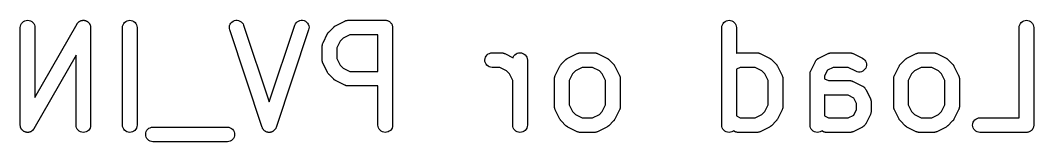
# Model space of a CAD drawing. Extents: x 10 to 156, y -120 to 0.
# Drawn here: x 135.61 to 156.39, y -119.25 to -116.75 of the extents above; entities that cross this region are included whole.
import ezdxf

# ---------------------------------------------------------------- set-up
doc = ezdxf.new("R2010")
doc.units = 0
doc.header["$MEASUREMENT"] = 0
doc.layers.add('BLACK', color=7, linetype='CONTINUOUS')

msp = doc.modelspace()

# ---------------------------------------------------------------- linework, layer by layer
at = {"layer": 'BLACK', "linetype": 'CONTINUOUS'}
for p, q in [((135.706, -116.766), (135.734, -116.757)), ((135.734, -116.757), (135.763, -116.755)), ((135.763, -116.755), (135.792, -116.758)), ((135.792, -116.758), (135.82, -116.766)), ((136.858, -116.763), (136.867, -116.76)), ((136.867, -116.76), (136.872, -116.759)), ((136.872, -116.759), (136.877, -116.757)), ((136.877, -116.757), (136.886, -116.757)), ((136.886, -116.757), (136.896, -116.755)), ((136.896, -116.755), (136.901, -116.755)), ((136.901, -116.755), (136.906, -116.755)), ((136.906, -116.755), (136.915, -116.756)), ((136.915, -116.756), (136.925, -116.756)), ((136.925, -116.756), (136.93, -116.757)), ((136.93, -116.757), (136.935, -116.758)), ((136.935, -116.758), (136.944, -116.761)), ((136.944, -116.761), (136.953, -116.763)), ((137.801, -116.766), (137.829, -116.757)), ((137.829, -116.757), (137.858, -116.755)), ((137.858, -116.755), (137.887, -116.758)), ((137.887, -116.758), (137.915, -116.766)), ((140.001, -116.762), (140.03, -116.756)), ((140.03, -116.756), (140.059, -116.755)), ((140.059, -116.755), (140.088, -116.76)), ((140.088, -116.76), (140.115, -116.771)), ((141.315, -116.77), (141.343, -116.76)), ((141.343, -116.76), (141.372, -116.755)), ((141.372, -116.755), (141.401, -116.756)), ((141.401, -116.756), (141.429, -116.763)), ((142.286, -116.763), (142.296, -116.76)), ((142.296, -116.76), (142.3, -116.759)), ((142.3, -116.759), (142.304, -116.758)), ((142.304, -116.758), (142.314, -116.757)), ((142.314, -116.757), (142.325, -116.755)), ((142.325, -116.755), (142.329, -116.755)), ((142.329, -116.755), (142.333, -116.755)), ((142.333, -116.755), (143.095, -116.755)), ((143.095, -116.755), (143.096, -116.755)), ((143.096, -116.755), (143.096, -116.755)), ((143.096, -116.755), (143.096, -116.755)), ((143.096, -116.755), (143.097, -116.755)), ((143.097, -116.755), (143.111, -116.756)), ((143.111, -116.756), (143.125, -116.758)), ((143.125, -116.758), (143.126, -116.758)), ((143.126, -116.758), (143.126, -116.758)), ((143.126, -116.758), (143.14, -116.762)), ((150.087, -116.766), (150.115, -116.757)), ((150.115, -116.757), (150.144, -116.755)), ((150.144, -116.755), (150.173, -116.758)), ((150.173, -116.758), (150.201, -116.766)), ((156.182, -116.766), (156.21, -116.757)), ((156.21, -116.757), (156.239, -116.755)), ((156.239, -116.755), (156.268, -116.758)), ((156.268, -116.758), (156.296, -116.766)), ((135.612, -116.903), (135.615, -116.874)), ((135.612, -116.905), (135.612, -116.903)), ((135.612, -118.905), (135.612, -116.905)), ((135.615, -116.874), (135.624, -116.846)), ((135.624, -116.846), (135.638, -116.82)), ((135.638, -116.82), (135.657, -116.798)), ((135.657, -116.798), (135.68, -116.779)), ((135.68, -116.779), (135.706, -116.766)), ((135.82, -116.766), (135.846, -116.78)), ((135.846, -116.78), (135.868, -116.799)), ((135.868, -116.799), (135.887, -116.822)), ((135.887, -116.822), (135.901, -116.848)), ((135.901, -116.848), (135.909, -116.876)), ((135.909, -116.876), (135.912, -116.905)), ((135.912, -118.34), (136.775, -116.83)), ((135.912, -116.905), (135.912, -118.34)), ((136.775, -116.83), (136.776, -116.829)), ((136.776, -116.829), (136.779, -116.824)), ((136.779, -116.824), (136.781, -116.82)), ((136.781, -116.82), (136.787, -116.813)), ((136.787, -116.813), (136.793, -116.805)), ((136.793, -116.805), (136.797, -116.801)), ((136.797, -116.801), (136.8, -116.798)), ((136.8, -116.798), (136.807, -116.792)), ((136.807, -116.792), (136.814, -116.785)), ((136.814, -116.785), (136.819, -116.782)), ((136.819, -116.782), (136.823, -116.779)), ((136.823, -116.779), (136.831, -116.775)), ((136.831, -116.775), (136.839, -116.77)), ((136.839, -116.77), (136.844, -116.768)), ((136.844, -116.768), (136.849, -116.766)), ((136.849, -116.766), (136.858, -116.763)), ((136.953, -116.763), (136.958, -116.765)), ((136.958, -116.765), (136.963, -116.766)), ((136.963, -116.766), (136.971, -116.771)), ((136.971, -116.771), (136.98, -116.775)), ((136.98, -116.775), (136.984, -116.778)), ((136.984, -116.778), (136.989, -116.78)), ((136.989, -116.78), (136.996, -116.787)), ((136.996, -116.787), (137.004, -116.792)), ((137.004, -116.792), (137.007, -116.796)), ((137.007, -116.796), (137.011, -116.799)), ((137.011, -116.799), (137.017, -116.807)), ((137.017, -116.807), (137.024, -116.814)), ((137.024, -116.814), (137.027, -116.818)), ((137.027, -116.818), (137.03, -116.822)), ((137.03, -116.822), (137.034, -116.83)), ((137.034, -116.83), (137.039, -116.838)), ((137.039, -116.838), (137.041, -116.843)), ((137.041, -116.843), (137.043, -116.848)), ((137.043, -116.848), (137.046, -116.857)), ((137.046, -116.857), (137.05, -116.866)), ((137.05, -116.866), (137.05, -116.871)), ((137.05, -116.871), (137.052, -116.876)), ((137.052, -116.876), (137.053, -116.885)), ((137.053, -116.885), (137.054, -116.895)), ((137.054, -116.895), (137.054, -116.9)), ((137.054, -116.9), (137.055, -116.905)), ((137.055, -116.905), (137.055, -118.905)), ((137.707, -116.903), (137.71, -116.874)), ((137.707, -116.905), (137.707, -116.903)), ((137.707, -118.905), (137.707, -116.905)), ((137.71, -116.874), (137.719, -116.846)), ((137.719, -116.846), (137.733, -116.82)), ((137.733, -116.82), (137.752, -116.798)), ((137.752, -116.798), (137.775, -116.779)), ((137.775, -116.779), (137.801, -116.766)), ((137.915, -116.766), (137.941, -116.78)), ((137.941, -116.78), (137.964, -116.799)), ((137.964, -116.799), (137.982, -116.822)), ((137.982, -116.822), (137.996, -116.848)), ((137.996, -116.848), (138.004, -116.876)), ((138.004, -116.876), (138.007, -116.905)), ((138.007, -116.905), (138.007, -118.905)), ((139.898, -116.892), (139.903, -116.864)), ((139.899, -116.922), (139.898, -116.892)), ((139.905, -116.95), (139.899, -116.922)), ((139.903, -116.864), (139.914, -116.836)), ((139.905, -116.952), (139.905, -116.95)), ((140.572, -118.952), (139.905, -116.952)), ((139.914, -116.836), (139.93, -116.812)), ((139.93, -116.812), (139.95, -116.791)), ((139.95, -116.791), (139.974, -116.774)), ((139.974, -116.774), (140.001, -116.762)), ((140.115, -116.771), (140.14, -116.787)), ((140.14, -116.787), (140.161, -116.807)), ((140.161, -116.807), (140.178, -116.831)), ((140.178, -116.831), (140.19, -116.857)), ((140.19, -116.857), (140.714, -118.43)), ((140.714, -118.43), (141.239, -116.857)), ((141.523, -116.952), (140.857, -118.952)), ((141.239, -116.855), (141.252, -116.829)), ((141.239, -116.857), (141.239, -116.855)), ((141.252, -116.829), (141.269, -116.805)), ((141.269, -116.805), (141.29, -116.785)), ((141.29, -116.785), (141.315, -116.77)), ((141.429, -116.763), (141.456, -116.775)), ((141.456, -116.775), (141.48, -116.792)), ((141.48, -116.792), (141.5, -116.813)), ((141.5, -116.813), (141.515, -116.838)), ((141.515, -116.838), (141.526, -116.866)), ((141.53, -116.924), (141.523, -116.952)), ((141.526, -116.866), (141.531, -116.894)), ((141.531, -116.894), (141.53, -116.924)), ((141.942, -116.989), (142.037, -116.894)), ((142.037, -116.894), (142.038, -116.892)), ((142.038, -116.892), (142.045, -116.887)), ((142.045, -116.887), (142.051, -116.881)), ((142.051, -116.881), (142.056, -116.878)), ((142.056, -116.878), (142.061, -116.874)), ((142.061, -116.874), (142.069, -116.87)), ((142.069, -116.87), (142.076, -116.866)), ((142.076, -116.866), (142.266, -116.771)), ((142.266, -116.771), (142.268, -116.77)), ((142.268, -116.77), (142.272, -116.768)), ((142.272, -116.768), (142.276, -116.766)), ((142.276, -116.766), (142.286, -116.763)), ((143.14, -116.762), (143.153, -116.766)), ((143.153, -116.766), (143.154, -116.767)), ((143.154, -116.767), (143.154, -116.767)), ((143.154, -116.767), (143.167, -116.774)), ((143.167, -116.774), (143.179, -116.78)), ((143.179, -116.78), (143.18, -116.781)), ((143.18, -116.781), (143.18, -116.781)), ((143.18, -116.781), (143.191, -116.79)), ((143.191, -116.79), (143.202, -116.799)), ((143.202, -116.799), (143.202, -116.799)), ((143.202, -116.799), (143.202, -116.8)), ((143.202, -116.8), (143.211, -116.811)), ((143.211, -116.811), (143.22, -116.822)), ((143.22, -116.822), (143.22, -116.822)), ((143.22, -116.822), (143.221, -116.823)), ((143.221, -116.823), (143.227, -116.835)), ((143.227, -116.835), (143.234, -116.848)), ((143.234, -116.848), (143.234, -116.848)), ((143.234, -116.848), (143.234, -116.849)), ((143.234, -116.849), (143.238, -116.862)), ((143.238, -116.862), (143.242, -116.876)), ((143.242, -116.876), (143.242, -116.876)), ((143.242, -116.876), (143.243, -116.877)), ((143.243, -116.877), (143.244, -116.891)), ((143.244, -116.891), (143.245, -116.905)), ((143.245, -116.905), (143.245, -118.905)), ((149.993, -116.903), (149.996, -116.874)), ((149.993, -116.905), (149.993, -116.903)), ((149.993, -118.905), (149.993, -116.905)), ((149.996, -116.874), (150.005, -116.846)), ((150.005, -116.846), (150.019, -116.82)), ((150.019, -116.82), (150.038, -116.798)), ((150.038, -116.798), (150.061, -116.779)), ((150.061, -116.779), (150.087, -116.766)), ((150.201, -116.766), (150.227, -116.78)), ((150.227, -116.78), (150.249, -116.799)), ((150.249, -116.799), (150.268, -116.822)), ((150.268, -116.822), (150.282, -116.848)), ((150.282, -116.848), (150.29, -116.876)), ((150.29, -116.876), (150.293, -116.905)), ((150.293, -116.905), (150.293, -117.427)), ((156.088, -116.903), (156.091, -116.874)), ((156.088, -116.905), (156.088, -116.903)), ((156.088, -118.755), (156.088, -116.905)), ((156.091, -116.874), (156.1, -116.846)), ((156.1, -116.846), (156.114, -116.82)), ((156.114, -116.82), (156.133, -116.798)), ((156.133, -116.798), (156.156, -116.779)), ((156.156, -116.779), (156.182, -116.766)), ((156.296, -116.766), (156.322, -116.78)), ((156.322, -116.78), (156.345, -116.799)), ((156.345, -116.799), (156.363, -116.822)), ((156.363, -116.822), (156.377, -116.848)), ((156.377, -116.848), (156.385, -116.876)), ((156.385, -116.876), (156.388, -116.905)), ((156.388, -116.905), (156.388, -118.905)), ((141.818, -117.219), (141.913, -117.028)), ((141.913, -117.028), (141.914, -117.026)), ((141.914, -117.026), (141.919, -117.019)), ((141.919, -117.019), (141.923, -117.012)), ((141.923, -117.012), (141.927, -117.007)), ((141.927, -117.007), (141.93, -117.002)), ((141.93, -117.002), (141.936, -116.996)), ((141.936, -116.996), (141.942, -116.989)), ((142.232, -117.123), (142.171, -117.184)), ((142.369, -117.055), (142.232, -117.123)), ((142.945, -117.055), (142.369, -117.055)), ((142.945, -117.802), (142.945, -117.055)), ((141.802, -117.284), (141.803, -117.279)), ((141.802, -117.286), (141.802, -117.284)), ((141.802, -117.571), (141.802, -117.286)), ((141.803, -117.275), (141.805, -117.265)), ((141.803, -117.279), (141.803, -117.275)), ((141.805, -117.265), (141.806, -117.255)), ((141.806, -117.255), (141.807, -117.25)), ((141.807, -117.25), (141.808, -117.246)), ((141.808, -117.246), (141.811, -117.236)), ((141.811, -117.236), (141.815, -117.227)), ((141.815, -117.227), (141.817, -117.223)), ((141.817, -117.223), (141.818, -117.219)), ((142.171, -117.184), (142.102, -117.321)), ((142.102, -117.321), (142.102, -117.536)), ((136.755, -117.47), (135.892, -118.979)), ((136.755, -118.905), (136.755, -117.47)), ((141.803, -117.576), (141.802, -117.571)), ((141.803, -117.58), (141.803, -117.576)), ((141.804, -117.59), (141.803, -117.58)), ((141.805, -117.601), (141.804, -117.59)), ((142.102, -117.536), (142.171, -117.673)), ((145.136, -117.57), (145.139, -117.541)), ((145.138, -117.6), (145.136, -117.57)), ((145.139, -117.541), (145.147, -117.513)), ((145.147, -117.513), (145.161, -117.488)), ((145.161, -117.488), (145.18, -117.465)), ((145.18, -117.465), (145.203, -117.446)), ((145.203, -117.446), (145.229, -117.433)), ((145.229, -117.433), (145.257, -117.424)), ((145.257, -117.424), (145.286, -117.421)), ((145.286, -117.421), (145.476, -117.421)), ((145.476, -117.421), (145.478, -117.421)), ((145.478, -117.421), (145.483, -117.422)), ((145.483, -117.422), (145.487, -117.422)), ((145.487, -117.422), (145.497, -117.424)), ((145.497, -117.424), (145.507, -117.425)), ((145.507, -117.425), (145.512, -117.426)), ((145.512, -117.426), (145.516, -117.427)), ((145.516, -117.427), (145.526, -117.43)), ((145.526, -117.43), (145.535, -117.434)), ((145.535, -117.434), (145.539, -117.436)), ((145.539, -117.436), (145.543, -117.437)), ((145.543, -117.437), (145.716, -117.523)), ((145.716, -117.523), (145.719, -117.512)), ((145.719, -117.512), (145.733, -117.487)), ((145.733, -117.487), (145.752, -117.464)), ((145.752, -117.464), (145.775, -117.446)), ((145.775, -117.446), (145.801, -117.432)), ((145.801, -117.432), (145.829, -117.424)), ((145.829, -117.424), (145.858, -117.421)), ((145.858, -117.421), (145.887, -117.424)), ((145.887, -117.424), (145.915, -117.433)), ((145.915, -117.433), (145.941, -117.447)), ((145.941, -117.447), (145.964, -117.466)), ((145.964, -117.466), (145.982, -117.488)), ((145.982, -117.488), (145.996, -117.514)), ((145.996, -117.514), (146.004, -117.542)), ((146.004, -117.542), (146.007, -117.571)), ((146.007, -117.571), (146.007, -118.905)), ((146.703, -117.656), (146.799, -117.561)), ((146.799, -117.561), (146.8, -117.559)), ((146.8, -117.559), (146.807, -117.554)), ((146.807, -117.554), (146.813, -117.548)), ((146.813, -117.548), (146.818, -117.545)), ((146.818, -117.545), (146.823, -117.541)), ((146.823, -117.541), (146.831, -117.537)), ((146.831, -117.537), (146.838, -117.533)), ((146.838, -117.533), (147.028, -117.437)), ((147.028, -117.437), (147.03, -117.436)), ((147.03, -117.436), (147.034, -117.435)), ((147.034, -117.435), (147.038, -117.433)), ((147.038, -117.433), (147.048, -117.43)), ((147.048, -117.43), (147.058, -117.426)), ((147.058, -117.426), (147.062, -117.426)), ((147.062, -117.426), (147.066, -117.424)), ((147.066, -117.424), (147.076, -117.423)), ((147.076, -117.423), (147.086, -117.422)), ((147.086, -117.422), (147.091, -117.422)), ((147.091, -117.422), (147.095, -117.421)), ((147.095, -117.421), (147.381, -117.421)), ((147.381, -117.421), (147.383, -117.421)), ((147.383, -117.421), (147.387, -117.422)), ((147.387, -117.422), (147.392, -117.422)), ((147.392, -117.422), (147.402, -117.424)), ((147.402, -117.424), (147.412, -117.425)), ((147.412, -117.425), (147.416, -117.426)), ((147.416, -117.426), (147.421, -117.427)), ((147.421, -117.427), (147.43, -117.43)), ((147.43, -117.43), (147.44, -117.434)), ((147.44, -117.434), (147.444, -117.436)), ((147.444, -117.436), (147.448, -117.437)), ((147.448, -117.437), (147.639, -117.533)), ((147.639, -117.533), (147.64, -117.533)), ((147.64, -117.533), (147.647, -117.538)), ((147.647, -117.538), (147.655, -117.542)), ((147.655, -117.542), (147.66, -117.546)), ((147.66, -117.546), (147.665, -117.549)), ((147.665, -117.549), (147.671, -117.555)), ((147.671, -117.555), (147.677, -117.561)), ((147.677, -117.561), (147.773, -117.656)), ((150.293, -117.427), (150.296, -117.426)), ((150.296, -117.426), (150.3, -117.426)), ((150.3, -117.426), (150.304, -117.424)), ((150.304, -117.424), (150.314, -117.423)), ((150.314, -117.423), (150.325, -117.422)), ((150.325, -117.422), (150.329, -117.422)), ((150.329, -117.422), (150.333, -117.421)), ((150.333, -117.421), (150.714, -117.421)), ((150.714, -117.421), (150.716, -117.421)), ((150.716, -117.421), (150.721, -117.422)), ((150.721, -117.422), (150.725, -117.422)), ((150.725, -117.422), (150.735, -117.424)), ((150.735, -117.424), (150.745, -117.425)), ((150.745, -117.425), (150.75, -117.426)), ((150.75, -117.426), (150.754, -117.427)), ((150.754, -117.427), (150.764, -117.43)), ((150.764, -117.43), (150.773, -117.434)), ((150.773, -117.434), (150.777, -117.436)), ((150.777, -117.436), (150.781, -117.437)), ((150.781, -117.437), (150.972, -117.533)), ((150.972, -117.533), (150.974, -117.533)), ((150.974, -117.533), (150.981, -117.538)), ((150.981, -117.538), (150.988, -117.542)), ((150.988, -117.542), (150.993, -117.546)), ((150.993, -117.546), (150.998, -117.549)), ((150.998, -117.549), (151.004, -117.555)), ((151.004, -117.555), (151.011, -117.561)), ((151.011, -117.561), (151.106, -117.656)), ((151.916, -117.595), (151.917, -117.592)), ((151.917, -117.592), (151.924, -117.583)), ((151.924, -117.583), (151.93, -117.573)), ((151.93, -117.573), (151.933, -117.571)), ((151.933, -117.571), (151.934, -117.568)), ((151.934, -117.568), (151.943, -117.56)), ((151.943, -117.56), (151.951, -117.552)), ((151.951, -117.552), (151.953, -117.55)), ((151.953, -117.55), (151.956, -117.548)), ((151.956, -117.548), (151.965, -117.542)), ((151.965, -117.542), (151.975, -117.536)), ((151.975, -117.536), (151.978, -117.534)), ((151.978, -117.534), (151.981, -117.533)), ((151.981, -117.533), (152.171, -117.437)), ((152.171, -117.437), (152.173, -117.436)), ((152.173, -117.436), (152.177, -117.435)), ((152.177, -117.435), (152.181, -117.433)), ((152.181, -117.433), (152.191, -117.43)), ((152.191, -117.43), (152.2, -117.426)), ((152.2, -117.426), (152.205, -117.426)), ((152.205, -117.426), (152.209, -117.424)), ((152.209, -117.424), (152.219, -117.423)), ((152.219, -117.423), (152.229, -117.422)), ((152.229, -117.422), (152.234, -117.422)), ((152.234, -117.422), (152.238, -117.421)), ((152.238, -117.421), (152.619, -117.421)), ((152.619, -117.421), (152.621, -117.421)), ((152.621, -117.421), (152.626, -117.422)), ((152.626, -117.422), (152.63, -117.422)), ((152.63, -117.422), (152.64, -117.424)), ((152.64, -117.424), (152.65, -117.425)), ((152.65, -117.425), (152.654, -117.426)), ((152.654, -117.426), (152.659, -117.427)), ((152.659, -117.427), (152.668, -117.43)), ((152.668, -117.43), (152.678, -117.434)), ((152.678, -117.434), (152.682, -117.436)), ((152.682, -117.436), (152.686, -117.437)), ((152.686, -117.437), (152.877, -117.533)), ((152.877, -117.533), (152.878, -117.533)), ((152.878, -117.533), (152.903, -117.549)), ((152.903, -117.549), (152.924, -117.57)), ((152.924, -117.57), (152.941, -117.594)), ((153.656, -117.656), (153.751, -117.561)), ((153.751, -117.561), (153.753, -117.559)), ((153.753, -117.559), (153.759, -117.554)), ((153.759, -117.554), (153.765, -117.548)), ((153.765, -117.548), (153.771, -117.545)), ((153.771, -117.545), (153.775, -117.541)), ((153.775, -117.541), (153.783, -117.537)), ((153.783, -117.537), (153.79, -117.533)), ((153.79, -117.533), (153.981, -117.437)), ((153.981, -117.437), (153.982, -117.436)), ((153.982, -117.436), (153.987, -117.435)), ((153.987, -117.435), (153.99, -117.433)), ((153.99, -117.433), (154, -117.43)), ((154, -117.43), (154.01, -117.426)), ((154.01, -117.426), (154.014, -117.426)), ((154.014, -117.426), (154.018, -117.424)), ((154.018, -117.424), (154.029, -117.423)), ((154.029, -117.423), (154.039, -117.422)), ((154.039, -117.422), (154.043, -117.422)), ((154.043, -117.422), (154.048, -117.421)), ((154.048, -117.421), (154.333, -117.421)), ((154.333, -117.421), (154.335, -117.421)), ((154.335, -117.421), (154.34, -117.422)), ((154.34, -117.422), (154.344, -117.422)), ((154.344, -117.422), (154.354, -117.424)), ((154.354, -117.424), (154.365, -117.425)), ((154.365, -117.425), (154.369, -117.426)), ((154.369, -117.426), (154.373, -117.427)), ((154.373, -117.427), (154.383, -117.43)), ((154.383, -117.43), (154.392, -117.434)), ((154.392, -117.434), (154.396, -117.436)), ((154.396, -117.436), (154.4, -117.437)), ((154.4, -117.437), (154.591, -117.533)), ((154.591, -117.533), (154.593, -117.533)), ((154.593, -117.533), (154.6, -117.538)), ((154.6, -117.538), (154.607, -117.542)), ((154.607, -117.542), (154.612, -117.546)), ((154.612, -117.546), (154.617, -117.549)), ((154.617, -117.549), (154.623, -117.555)), ((154.623, -117.555), (154.63, -117.561)), ((154.63, -117.561), (154.725, -117.656)), ((141.807, -117.605), (141.805, -117.601)), ((141.807, -117.609), (141.807, -117.605)), ((141.811, -117.619), (141.807, -117.609)), ((141.814, -117.629), (141.811, -117.619)), ((141.816, -117.632), (141.814, -117.629)), ((141.817, -117.637), (141.816, -117.632)), ((141.818, -117.639), (141.817, -117.637)), ((141.913, -117.829), (141.818, -117.639)), ((142.171, -117.673), (142.232, -117.734)), ((142.232, -117.734), (142.369, -117.802)), ((145.147, -117.628), (145.138, -117.6)), ((145.16, -117.654), (145.147, -117.628)), ((145.179, -117.676), (145.16, -117.654)), ((145.201, -117.695), (145.179, -117.676)), ((145.227, -117.709), (145.201, -117.695)), ((145.255, -117.718), (145.227, -117.709)), ((145.284, -117.721), (145.255, -117.718)), ((145.286, -117.721), (145.284, -117.721)), ((145.441, -117.721), (145.286, -117.721)), ((145.578, -117.79), (145.441, -117.721)), ((145.639, -117.851), (145.578, -117.79)), ((146.58, -117.885), (146.675, -117.695)), ((146.675, -117.695), (146.676, -117.693)), ((146.676, -117.693), (146.681, -117.686)), ((146.681, -117.686), (146.685, -117.678)), ((146.685, -117.678), (146.689, -117.674)), ((146.689, -117.674), (146.692, -117.668)), ((146.692, -117.668), (146.698, -117.662)), ((146.698, -117.662), (146.703, -117.656)), ((146.994, -117.79), (146.933, -117.851)), ((147.131, -117.721), (146.994, -117.79)), ((147.346, -117.721), (147.131, -117.721)), ((147.483, -117.79), (147.346, -117.721)), ((147.543, -117.851), (147.483, -117.79)), ((147.773, -117.656), (147.774, -117.657)), ((147.774, -117.657), (147.779, -117.664)), ((147.779, -117.664), (147.785, -117.67)), ((147.785, -117.67), (147.789, -117.675)), ((147.789, -117.675), (147.792, -117.68)), ((147.792, -117.68), (147.796, -117.688)), ((147.796, -117.688), (147.801, -117.695)), ((147.801, -117.695), (147.896, -117.885)), ((150.369, -117.721), (150.293, -117.759)), ((150.293, -117.759), (150.293, -118.717)), ((150.679, -117.721), (150.369, -117.721)), ((150.816, -117.79), (150.679, -117.721)), ((150.877, -117.851), (150.816, -117.79)), ((151.106, -117.656), (151.108, -117.657)), ((151.108, -117.657), (151.113, -117.664)), ((151.113, -117.664), (151.119, -117.67)), ((151.119, -117.67), (151.122, -117.675)), ((151.122, -117.675), (151.126, -117.68)), ((151.126, -117.68), (151.13, -117.688)), ((151.13, -117.688), (151.134, -117.695)), ((151.134, -117.695), (151.229, -117.885)), ((151.811, -117.808), (151.815, -117.798)), ((151.815, -117.798), (151.817, -117.794)), ((151.817, -117.794), (151.818, -117.79)), ((151.818, -117.79), (151.913, -117.6)), ((151.913, -117.6), (151.914, -117.598)), ((151.914, -117.598), (151.916, -117.595)), ((152.159, -117.778), (152.102, -117.893)), ((152.274, -117.721), (152.159, -117.778)), ((152.584, -117.721), (152.274, -117.721)), ((152.742, -117.801), (152.584, -117.721)), ((152.883, -117.797), (152.856, -117.809)), ((152.907, -117.78), (152.883, -117.797)), ((152.927, -117.759), (152.907, -117.78)), ((152.943, -117.735), (152.927, -117.759)), ((152.941, -117.594), (152.952, -117.621)), ((152.954, -117.707), (152.943, -117.735)), ((152.952, -117.621), (152.959, -117.649)), ((152.959, -117.679), (152.954, -117.707)), ((152.959, -117.649), (152.959, -117.679)), ((153.533, -117.885), (153.628, -117.695)), ((153.628, -117.695), (153.629, -117.693)), ((153.629, -117.693), (153.633, -117.686)), ((153.633, -117.686), (153.637, -117.678)), ((153.637, -117.678), (153.641, -117.674)), ((153.641, -117.674), (153.645, -117.668)), ((153.645, -117.668), (153.65, -117.662)), ((153.65, -117.662), (153.656, -117.656)), ((153.946, -117.79), (153.885, -117.851)), ((154.083, -117.721), (153.946, -117.79)), ((154.298, -117.721), (154.083, -117.721)), ((154.435, -117.79), (154.298, -117.721)), ((154.496, -117.851), (154.435, -117.79)), ((154.725, -117.656), (154.727, -117.657)), ((154.727, -117.657), (154.732, -117.664)), ((154.732, -117.664), (154.738, -117.67)), ((154.738, -117.67), (154.741, -117.675)), ((154.741, -117.675), (154.745, -117.68)), ((154.745, -117.68), (154.749, -117.688)), ((154.749, -117.688), (154.753, -117.695)), ((154.753, -117.695), (154.848, -117.885)), ((141.918, -117.836), (141.913, -117.829)), ((141.922, -117.844), (141.918, -117.836)), ((141.926, -117.848), (141.922, -117.844)), ((141.929, -117.854), (141.926, -117.848)), ((141.935, -117.86), (141.929, -117.854)), ((141.94, -117.866), (141.935, -117.86)), ((141.942, -117.868), (141.94, -117.866)), ((142.037, -117.963), (141.942, -117.868)), ((142.043, -117.969), (142.037, -117.963)), ((142.049, -117.974), (142.043, -117.969)), ((142.055, -117.978), (142.049, -117.974)), ((142.059, -117.982), (142.055, -117.978)), ((142.067, -117.986), (142.059, -117.982)), ((142.074, -117.99), (142.067, -117.986)), ((142.076, -117.991), (142.074, -117.99)), ((142.266, -118.087), (142.076, -117.991)), ((142.369, -117.802), (142.945, -117.802)), ((145.707, -117.988), (145.639, -117.851)), ((145.707, -118.905), (145.707, -117.988)), ((146.564, -117.95), (146.565, -117.946)), ((146.564, -117.952), (146.564, -117.95)), ((146.564, -118.524), (146.564, -117.952)), ((146.565, -117.941), (146.566, -117.931)), ((146.565, -117.946), (146.565, -117.941)), ((146.566, -117.931), (146.568, -117.921)), ((146.568, -117.921), (146.569, -117.917)), ((146.569, -117.917), (146.57, -117.913)), ((146.57, -117.913), (146.573, -117.903)), ((146.573, -117.903), (146.576, -117.893)), ((146.576, -117.893), (146.579, -117.889)), ((146.579, -117.889), (146.58, -117.885)), ((146.933, -117.851), (146.864, -117.988)), ((146.864, -117.988), (146.864, -118.488)), ((147.612, -117.988), (147.543, -117.851)), ((147.612, -118.488), (147.612, -117.988)), ((147.896, -117.885), (147.897, -117.887)), ((147.897, -117.887), (147.899, -117.891)), ((147.899, -117.891), (147.901, -117.895)), ((147.901, -117.895), (147.904, -117.905)), ((147.904, -117.905), (147.907, -117.915)), ((147.907, -117.915), (147.908, -117.919)), ((147.908, -117.919), (147.909, -117.923)), ((147.909, -117.923), (147.91, -117.933)), ((147.91, -117.933), (147.912, -117.944)), ((147.912, -117.944), (147.911, -117.948)), ((147.911, -117.948), (147.912, -117.952)), ((147.912, -117.952), (147.912, -118.524)), ((150.945, -117.988), (150.877, -117.851)), ((150.945, -118.488), (150.945, -117.988)), ((151.229, -117.885), (151.23, -117.887)), ((151.23, -117.887), (151.232, -117.891)), ((151.232, -117.891), (151.234, -117.895)), ((151.234, -117.895), (151.237, -117.905)), ((151.237, -117.905), (151.24, -117.915)), ((151.24, -117.915), (151.241, -117.919)), ((151.241, -117.919), (151.242, -117.923)), ((151.242, -117.923), (151.243, -117.933)), ((151.243, -117.933), (151.245, -117.944)), ((151.245, -117.944), (151.245, -117.948)), ((151.245, -117.948), (151.245, -117.952)), ((151.245, -117.952), (151.245, -118.524)), ((151.802, -117.855), (151.803, -117.851)), ((151.802, -117.857), (151.802, -117.855)), ((151.802, -118.905), (151.802, -117.857)), ((151.803, -117.846), (151.805, -117.836)), ((151.803, -117.851), (151.803, -117.846)), ((151.805, -117.836), (151.806, -117.826)), ((151.806, -117.826), (151.807, -117.822)), ((151.807, -117.822), (151.808, -117.817)), ((151.808, -117.817), (151.811, -117.808)), ((152.102, -117.893), (152.102, -117.955)), ((152.102, -117.955), (152.178, -117.993)), ((152.178, -117.993), (152.619, -117.993)), ((152.619, -117.993), (152.621, -117.993)), ((152.621, -117.993), (152.626, -117.993)), ((152.626, -117.993), (152.63, -117.993)), ((152.63, -117.993), (152.64, -117.995)), ((152.64, -117.995), (152.65, -117.996)), ((152.65, -117.996), (152.654, -117.997)), ((152.654, -117.997), (152.659, -117.998)), ((152.659, -117.998), (152.668, -118.002)), ((152.668, -118.002), (152.678, -118.005)), ((152.678, -118.005), (152.682, -118.007)), ((152.682, -118.007), (152.686, -118.009)), ((152.77, -117.811), (152.742, -117.801)), ((152.799, -117.816), (152.77, -117.811)), ((152.828, -117.816), (152.799, -117.816)), ((152.856, -117.809), (152.828, -117.816)), ((153.517, -117.941), (153.519, -117.931)), ((153.517, -117.946), (153.517, -117.941)), ((153.517, -117.95), (153.517, -117.946)), ((153.517, -117.952), (153.517, -117.95)), ((153.517, -118.524), (153.517, -117.952)), ((153.519, -117.931), (153.52, -117.921)), ((153.52, -117.921), (153.521, -117.917)), ((153.521, -117.917), (153.522, -117.913)), ((153.522, -117.913), (153.526, -117.903)), ((153.526, -117.903), (153.529, -117.893)), ((153.529, -117.893), (153.531, -117.889)), ((153.531, -117.889), (153.533, -117.885)), ((153.885, -117.851), (153.817, -117.988)), ((153.817, -117.988), (153.817, -118.488)), ((154.564, -117.988), (154.496, -117.851)), ((154.564, -118.488), (154.564, -117.988)), ((154.848, -117.885), (154.849, -117.887)), ((154.849, -117.887), (154.851, -117.891)), ((154.851, -117.891), (154.853, -117.895)), ((154.853, -117.895), (154.856, -117.905)), ((154.856, -117.905), (154.859, -117.915)), ((154.859, -117.915), (154.86, -117.919)), ((154.86, -117.919), (154.861, -117.923)), ((154.861, -117.923), (154.862, -117.933)), ((154.862, -117.933), (154.864, -117.944)), ((154.864, -117.944), (154.864, -117.948)), ((154.864, -117.948), (154.864, -117.952)), ((154.864, -117.952), (154.864, -118.524)), ((142.27, -118.088), (142.266, -118.087)), ((142.274, -118.09), (142.27, -118.088)), ((142.284, -118.093), (142.274, -118.09)), ((142.294, -118.097), (142.284, -118.093)), ((142.298, -118.098), (142.294, -118.097)), ((142.302, -118.099), (142.298, -118.098)), ((142.312, -118.1), (142.302, -118.099)), ((142.322, -118.102), (142.312, -118.1)), ((142.327, -118.102), (142.322, -118.102)), ((142.331, -118.102), (142.327, -118.102)), ((142.333, -118.102), (142.331, -118.102)), ((142.945, -118.102), (142.333, -118.102)), ((142.945, -118.905), (142.945, -118.102)), ((152.686, -118.009), (152.877, -118.104)), ((152.877, -118.104), (152.878, -118.105)), ((152.878, -118.105), (152.881, -118.107)), ((152.881, -118.107), (152.884, -118.108)), ((152.884, -118.108), (152.893, -118.115)), ((152.893, -118.115), (152.903, -118.121)), ((152.903, -118.121), (152.905, -118.123)), ((152.905, -118.123), (152.908, -118.125)), ((152.908, -118.125), (152.916, -118.133)), ((152.916, -118.133), (152.924, -118.141)), ((152.924, -118.141), (152.926, -118.144)), ((152.926, -118.144), (152.928, -118.146)), ((152.928, -118.146), (152.934, -118.156)), ((152.934, -118.156), (152.941, -118.165)), ((152.941, -118.165), (152.942, -118.168)), ((152.942, -118.168), (152.944, -118.171)), ((152.944, -118.171), (153.039, -118.361)), ((152.103, -118.287), (152.102, -118.287)), ((152.102, -118.287), (152.102, -118.717)), ((152.107, -118.288), (152.103, -118.287)), ((152.112, -118.29), (152.107, -118.288)), ((152.122, -118.291), (152.112, -118.29)), ((152.132, -118.292), (152.122, -118.291)), ((152.136, -118.292), (152.132, -118.292)), ((152.141, -118.293), (152.136, -118.292)), ((152.143, -118.293), (152.141, -118.293)), ((152.584, -118.293), (152.143, -118.293)), ((152.698, -118.35), (152.584, -118.293)), ((152.755, -118.464), (152.698, -118.35)), ((153.039, -118.361), (153.04, -118.363)), ((153.04, -118.363), (153.041, -118.368)), ((153.041, -118.368), (153.043, -118.371)), ((153.043, -118.371), (153.046, -118.381)), ((153.046, -118.381), (153.05, -118.391)), ((153.05, -118.391), (153.051, -118.395)), ((153.051, -118.395), (153.052, -118.399)), ((153.052, -118.399), (153.053, -118.41)), ((153.053, -118.41), (153.055, -118.42)), ((153.055, -118.42), (153.054, -118.424)), ((146.565, -118.528), (146.564, -118.524)), ((146.565, -118.533), (146.565, -118.528)), ((146.566, -118.543), (146.565, -118.533)), ((146.567, -118.553), (146.566, -118.543)), ((146.568, -118.557), (146.567, -118.553)), ((146.569, -118.562), (146.568, -118.557)), ((146.573, -118.571), (146.569, -118.562)), ((146.576, -118.581), (146.573, -118.571)), ((146.578, -118.585), (146.576, -118.581)), ((146.579, -118.589), (146.578, -118.585)), ((146.58, -118.591), (146.579, -118.589)), ((146.675, -118.781), (146.58, -118.591)), ((146.864, -118.488), (146.933, -118.625)), ((146.933, -118.625), (146.994, -118.686)), ((147.483, -118.686), (147.543, -118.625)), ((147.543, -118.625), (147.612, -118.488)), ((147.896, -118.591), (147.801, -118.781)), ((147.898, -118.587), (147.896, -118.591)), ((147.9, -118.583), (147.898, -118.587)), ((147.903, -118.573), (147.9, -118.583)), ((147.907, -118.564), (147.903, -118.573)), ((147.909, -118.555), (147.907, -118.559)), ((147.907, -118.559), (147.907, -118.564)), ((147.91, -118.545), (147.909, -118.555)), ((147.912, -118.535), (147.91, -118.545)), ((147.912, -118.526), (147.911, -118.53)), ((147.911, -118.53), (147.912, -118.535)), ((147.912, -118.524), (147.912, -118.526)), ((150.816, -118.686), (150.877, -118.625)), ((150.877, -118.625), (150.945, -118.488)), ((151.229, -118.591), (151.134, -118.781)), ((151.231, -118.587), (151.229, -118.591)), ((151.233, -118.583), (151.231, -118.587)), ((151.236, -118.573), (151.233, -118.583)), ((151.24, -118.564), (151.236, -118.573)), ((151.241, -118.559), (151.24, -118.564)), ((151.242, -118.555), (151.241, -118.559)), ((151.243, -118.545), (151.242, -118.555)), ((151.245, -118.535), (151.243, -118.545)), ((151.245, -118.524), (151.245, -118.526)), ((151.245, -118.526), (151.245, -118.53)), ((151.245, -118.53), (151.245, -118.535)), ((152.698, -118.698), (152.755, -118.584)), ((152.755, -118.584), (152.755, -118.464)), ((153.054, -118.63), (153.053, -118.64)), ((153.054, -118.424), (153.055, -118.429)), ((153.055, -118.621), (153.054, -118.626)), ((153.054, -118.626), (153.054, -118.63)), ((153.055, -118.429), (153.055, -118.619)), ((153.055, -118.619), (153.055, -118.621)), ((153.517, -118.528), (153.517, -118.524)), ((153.517, -118.533), (153.517, -118.528)), ((153.519, -118.543), (153.517, -118.533)), ((153.52, -118.553), (153.519, -118.543)), ((153.521, -118.557), (153.52, -118.553)), ((153.521, -118.562), (153.521, -118.557)), ((153.525, -118.571), (153.521, -118.562)), ((153.528, -118.581), (153.525, -118.571)), ((153.53, -118.585), (153.528, -118.581)), ((153.532, -118.589), (153.53, -118.585)), ((153.533, -118.591), (153.532, -118.589)), ((153.628, -118.781), (153.533, -118.591)), ((153.817, -118.488), (153.885, -118.625)), ((153.885, -118.625), (153.946, -118.686)), ((154.435, -118.686), (154.496, -118.625)), ((154.496, -118.625), (154.564, -118.488)), ((154.848, -118.591), (154.753, -118.781)), ((154.85, -118.587), (154.848, -118.591)), ((154.852, -118.583), (154.85, -118.587)), ((154.855, -118.573), (154.852, -118.583)), ((154.859, -118.564), (154.855, -118.573)), ((154.86, -118.559), (154.859, -118.564)), ((154.861, -118.555), (154.86, -118.559)), ((154.862, -118.545), (154.861, -118.555)), ((154.864, -118.535), (154.862, -118.545)), ((154.864, -118.524), (154.864, -118.526)), ((154.864, -118.526), (154.864, -118.53)), ((154.864, -118.53), (154.864, -118.535)), ((146.68, -118.788), (146.675, -118.781)), ((146.684, -118.796), (146.68, -118.788)), ((146.688, -118.801), (146.684, -118.796)), ((146.691, -118.806), (146.688, -118.801)), ((146.697, -118.812), (146.691, -118.806)), ((146.702, -118.819), (146.697, -118.812)), ((146.703, -118.82), (146.702, -118.819)), ((146.799, -118.916), (146.703, -118.82)), ((146.994, -118.686), (147.131, -118.755)), ((147.131, -118.755), (147.346, -118.755)), ((147.346, -118.755), (147.483, -118.686)), ((147.773, -118.82), (147.677, -118.916)), ((147.778, -118.814), (147.773, -118.82)), ((147.784, -118.808), (147.778, -118.814)), ((147.787, -118.803), (147.784, -118.808)), ((147.791, -118.798), (147.787, -118.803)), ((147.795, -118.79), (147.791, -118.798)), ((147.8, -118.783), (147.795, -118.79)), ((147.801, -118.781), (147.8, -118.783)), ((150.293, -118.717), (150.369, -118.755)), ((150.369, -118.755), (150.679, -118.755)), ((150.679, -118.755), (150.816, -118.686)), ((151.106, -118.82), (151.011, -118.916)), ((151.111, -118.814), (151.106, -118.82)), ((151.117, -118.808), (151.111, -118.814)), ((151.121, -118.803), (151.117, -118.808)), ((151.125, -118.798), (151.121, -118.803)), ((151.129, -118.79), (151.125, -118.798)), ((151.133, -118.783), (151.129, -118.79)), ((151.134, -118.781), (151.133, -118.783)), ((152.102, -118.717), (152.178, -118.755)), ((152.178, -118.755), (152.584, -118.755)), ((152.584, -118.755), (152.698, -118.698)), ((153.039, -118.686), (152.944, -118.877)), ((153.041, -118.682), (153.039, -118.686)), ((153.043, -118.678), (153.041, -118.682)), ((153.046, -118.668), (153.043, -118.678)), ((153.049, -118.659), (153.046, -118.668)), ((153.05, -118.654), (153.049, -118.659)), ((153.051, -118.65), (153.05, -118.654)), ((153.053, -118.64), (153.051, -118.65)), ((153.632, -118.788), (153.628, -118.781)), ((153.636, -118.796), (153.632, -118.788)), ((153.64, -118.801), (153.636, -118.796)), ((153.643, -118.806), (153.64, -118.801)), ((153.649, -118.812), (153.643, -118.806)), ((153.654, -118.819), (153.649, -118.812)), ((153.656, -118.82), (153.654, -118.819)), ((153.751, -118.916), (153.656, -118.82)), ((153.946, -118.686), (154.083, -118.755)), ((154.083, -118.755), (154.298, -118.755)), ((154.298, -118.755), (154.435, -118.686)), ((154.725, -118.82), (154.63, -118.916)), ((154.73, -118.814), (154.725, -118.82)), ((154.736, -118.808), (154.73, -118.814)), ((154.74, -118.803), (154.736, -118.808)), ((154.744, -118.798), (154.74, -118.803)), ((154.748, -118.79), (154.744, -118.798)), ((154.752, -118.783), (154.748, -118.79)), ((154.753, -118.781), (154.752, -118.783)), ((155.147, -118.847), (155.161, -118.821)), ((155.161, -118.821), (155.18, -118.798)), ((155.18, -118.798), (155.203, -118.78)), ((155.203, -118.78), (155.229, -118.766)), ((155.229, -118.766), (155.257, -118.758)), ((155.257, -118.758), (155.286, -118.755)), ((155.286, -118.755), (156.088, -118.755)), ((135.612, -118.91), (135.612, -118.905)), ((135.612, -118.915), (135.612, -118.91)), ((135.614, -118.924), (135.612, -118.915)), ((135.615, -118.934), (135.614, -118.924)), ((135.616, -118.939), (135.615, -118.934)), ((135.617, -118.944), (135.616, -118.939)), ((135.62, -118.953), (135.617, -118.944)), ((135.623, -118.962), (135.62, -118.953)), ((135.626, -118.966), (135.623, -118.962)), ((135.627, -118.971), (135.626, -118.966)), ((135.632, -118.979), (135.627, -118.971)), ((135.637, -118.988), (135.632, -118.979)), ((135.64, -118.992), (135.637, -118.988)), ((135.643, -118.996), (135.64, -118.992)), ((135.649, -119.003), (135.643, -118.996)), ((135.655, -119.01), (135.649, -119.003)), ((135.659, -119.014), (135.655, -119.01)), ((135.663, -119.017), (135.659, -119.014)), ((135.671, -119.023), (135.663, -119.017)), ((135.678, -119.029), (135.671, -119.023)), ((135.682, -119.032), (135.678, -119.029)), ((135.687, -119.034), (135.682, -119.032)), ((135.695, -119.038), (135.687, -119.034)), ((135.704, -119.043), (135.695, -119.038)), ((135.709, -119.045), (135.704, -119.043)), ((135.713, -119.047), (135.709, -119.045)), ((135.818, -119.044), (135.809, -119.047)), ((135.823, -119.041), (135.818, -119.044)), ((135.827, -119.04), (135.823, -119.041)), ((135.836, -119.035), (135.827, -119.04)), ((135.844, -119.03), (135.836, -119.035)), ((135.848, -119.027), (135.844, -119.03)), ((135.852, -119.024), (135.848, -119.027)), ((135.859, -119.018), (135.852, -119.024)), ((135.867, -119.012), (135.859, -119.018)), ((135.87, -119.008), (135.867, -119.012)), ((135.874, -119.005), (135.87, -119.008)), ((135.879, -118.997), (135.874, -119.005)), ((135.886, -118.99), (135.879, -118.997)), ((135.888, -118.985), (135.886, -118.99)), ((135.891, -118.981), (135.888, -118.985)), ((135.892, -118.979), (135.891, -118.981)), ((136.758, -118.934), (136.755, -118.905)), ((136.766, -118.962), (136.758, -118.934)), ((136.78, -118.988), (136.766, -118.962)), ((136.798, -119.01), (136.78, -118.988)), ((136.821, -119.029), (136.798, -119.01)), ((136.847, -119.043), (136.821, -119.029)), ((136.875, -119.052), (136.847, -119.043)), ((136.961, -119.044), (136.933, -119.052)), ((136.987, -119.03), (136.961, -119.044)), ((137.01, -119.012), (136.987, -119.03)), ((137.029, -118.99), (137.01, -119.012)), ((137.043, -118.964), (137.029, -118.99)), ((137.051, -118.936), (137.043, -118.964)), ((137.055, -118.907), (137.051, -118.936)), ((137.055, -118.905), (137.055, -118.907)), ((137.71, -118.934), (137.707, -118.905)), ((137.718, -118.962), (137.71, -118.934)), ((137.732, -118.988), (137.718, -118.962)), ((137.751, -119.01), (137.732, -118.988)), ((137.773, -119.029), (137.751, -119.01)), ((137.799, -119.043), (137.773, -119.029)), ((137.827, -119.052), (137.799, -119.043)), ((137.913, -119.044), (137.885, -119.052)), ((137.939, -119.03), (137.913, -119.044)), ((137.962, -119.012), (137.939, -119.03)), ((137.981, -118.99), (137.962, -119.012)), ((137.995, -118.964), (137.981, -118.99)), ((138.004, -118.936), (137.995, -118.964)), ((138.007, -118.907), (138.004, -118.936)), ((138.007, -118.905), (138.007, -118.907)), ((138.186, -119.065), (138.195, -119.037)), ((138.195, -119.037), (138.209, -119.011)), ((138.209, -119.011), (138.228, -118.989)), ((138.228, -118.989), (138.25, -118.97)), ((138.25, -118.97), (138.276, -118.957)), ((138.276, -118.957), (138.304, -118.948)), ((138.304, -118.948), (138.333, -118.945)), ((138.333, -118.945), (139.857, -118.945)), ((139.857, -118.945), (139.859, -118.945)), ((139.859, -118.945), (139.888, -118.949)), ((139.888, -118.949), (139.916, -118.957)), ((139.916, -118.957), (139.942, -118.971)), ((139.942, -118.971), (139.964, -118.99)), ((139.964, -118.99), (139.983, -119.013)), ((139.983, -119.013), (139.996, -119.039)), ((139.996, -119.039), (140.004, -119.067)), ((140.576, -118.962), (140.572, -118.952)), ((140.58, -118.971), (140.576, -118.962)), ((140.582, -118.975), (140.58, -118.971)), ((140.584, -118.979), (140.582, -118.975)), ((140.59, -118.987), (140.584, -118.979)), ((140.595, -118.996), (140.59, -118.987)), ((140.598, -118.999), (140.595, -118.996)), ((140.601, -119.003), (140.598, -118.999)), ((140.608, -119.01), (140.601, -119.003)), ((140.615, -119.018), (140.608, -119.01)), ((140.619, -119.02), (140.615, -119.018)), ((140.622, -119.023), (140.619, -119.02)), ((140.631, -119.029), (140.622, -119.023)), ((140.639, -119.035), (140.631, -119.029)), ((140.643, -119.036), (140.639, -119.035)), ((140.647, -119.039), (140.643, -119.036)), ((140.656, -119.042), (140.647, -119.039)), ((140.666, -119.047), (140.656, -119.042)), ((140.77, -119.043), (140.761, -119.047)), ((140.78, -119.04), (140.77, -119.043)), ((140.784, -119.037), (140.78, -119.04)), ((140.788, -119.036), (140.784, -119.037)), ((140.796, -119.03), (140.788, -119.036)), ((140.805, -119.024), (140.796, -119.03)), ((140.808, -119.021), (140.805, -119.024)), ((140.812, -119.019), (140.808, -119.021)), ((140.819, -119.011), (140.812, -119.019)), ((140.826, -119.004), (140.819, -119.011)), ((140.829, -119.001), (140.826, -119.004)), ((140.832, -118.998), (140.829, -119.001)), ((140.838, -118.989), (140.832, -118.998)), ((140.844, -118.981), (140.838, -118.989)), ((140.845, -118.977), (140.844, -118.981)), ((140.848, -118.973), (140.845, -118.977)), ((140.852, -118.964), (140.848, -118.973)), ((140.856, -118.954), (140.852, -118.964)), ((140.857, -118.952), (140.856, -118.954)), ((142.948, -118.934), (142.945, -118.905)), ((142.957, -118.962), (142.948, -118.934)), ((142.97, -118.988), (142.957, -118.962)), ((142.989, -119.01), (142.97, -118.988)), ((143.011, -119.029), (142.989, -119.01)), ((143.037, -119.043), (143.011, -119.029)), ((143.065, -119.052), (143.037, -119.043)), ((143.151, -119.044), (143.123, -119.052)), ((143.177, -119.03), (143.151, -119.044)), ((143.2, -119.012), (143.177, -119.03)), ((143.219, -118.99), (143.2, -119.012)), ((143.233, -118.964), (143.219, -118.99)), ((143.242, -118.936), (143.233, -118.964)), ((143.245, -118.907), (143.242, -118.936)), ((143.245, -118.905), (143.245, -118.907)), ((145.71, -118.934), (145.707, -118.905)), ((145.718, -118.962), (145.71, -118.934)), ((145.732, -118.988), (145.718, -118.962)), ((145.751, -119.01), (145.732, -118.988)), ((145.773, -119.029), (145.751, -119.01)), ((145.799, -119.043), (145.773, -119.029)), ((145.827, -119.052), (145.799, -119.043)), ((145.913, -119.044), (145.885, -119.052)), ((145.939, -119.03), (145.913, -119.044)), ((145.962, -119.012), (145.939, -119.03)), ((145.981, -118.99), (145.962, -119.012)), ((145.995, -118.964), (145.981, -118.99)), ((146.004, -118.936), (145.995, -118.964)), ((146.007, -118.907), (146.004, -118.936)), ((146.007, -118.905), (146.007, -118.907)), ((146.805, -118.921), (146.799, -118.916)), ((146.811, -118.927), (146.805, -118.921)), ((146.816, -118.93), (146.811, -118.927)), ((146.821, -118.934), (146.816, -118.93)), ((146.829, -118.938), (146.821, -118.934)), ((146.836, -118.943), (146.829, -118.938)), ((146.838, -118.944), (146.836, -118.943)), ((147.028, -119.039), (146.838, -118.944)), ((147.032, -119.041), (147.028, -119.039)), ((147.036, -119.043), (147.032, -119.041)), ((147.046, -119.046), (147.036, -119.043)), ((147.055, -119.049), (147.046, -119.046)), ((147.428, -119.046), (147.419, -119.05)), ((147.438, -119.043), (147.428, -119.046)), ((147.442, -119.041), (147.438, -119.043)), ((147.446, -119.04), (147.442, -119.041)), ((147.448, -119.039), (147.446, -119.04)), ((147.639, -118.944), (147.448, -119.039)), ((147.646, -118.939), (147.639, -118.944)), ((147.653, -118.935), (147.646, -118.939)), ((147.658, -118.931), (147.653, -118.935)), ((147.663, -118.928), (147.658, -118.931)), ((147.669, -118.922), (147.663, -118.928)), ((147.676, -118.917), (147.669, -118.922)), ((147.677, -118.916), (147.676, -118.917)), ((149.996, -118.934), (149.993, -118.905)), ((150.004, -118.962), (149.996, -118.934)), ((150.018, -118.988), (150.004, -118.962)), ((150.036, -119.01), (150.018, -118.988)), ((150.059, -119.029), (150.036, -119.01)), ((150.085, -119.043), (150.059, -119.029)), ((150.113, -119.052), (150.085, -119.043)), ((150.199, -119.044), (150.171, -119.052)), ((150.225, -119.03), (150.199, -119.044)), ((150.234, -119.023), (150.225, -119.03)), ((150.266, -119.039), (150.234, -119.023)), ((150.27, -119.041), (150.266, -119.039)), ((150.274, -119.043), (150.27, -119.041)), ((150.284, -119.046), (150.274, -119.043)), ((150.294, -119.049), (150.284, -119.046)), ((150.762, -119.046), (150.752, -119.05)), ((150.771, -119.043), (150.762, -119.046)), ((150.775, -119.041), (150.771, -119.043)), ((150.779, -119.04), (150.775, -119.041)), ((150.781, -119.039), (150.779, -119.04)), ((150.972, -118.944), (150.781, -119.039)), ((150.979, -118.939), (150.972, -118.944)), ((150.986, -118.935), (150.979, -118.939)), ((150.991, -118.931), (150.986, -118.935)), ((150.997, -118.928), (150.991, -118.931)), ((151.003, -118.922), (150.997, -118.928)), ((151.009, -118.917), (151.003, -118.922)), ((151.011, -118.916), (151.009, -118.917)), ((151.805, -118.934), (151.802, -118.905)), ((151.814, -118.962), (151.805, -118.934)), ((151.827, -118.988), (151.814, -118.962)), ((151.846, -119.01), (151.827, -118.988)), ((151.869, -119.029), (151.846, -119.01)), ((151.894, -119.043), (151.869, -119.029)), ((151.922, -119.052), (151.894, -119.043)), ((152.009, -119.044), (151.98, -119.052)), ((152.035, -119.03), (152.009, -119.044)), ((152.044, -119.023), (152.035, -119.03)), ((152.076, -119.039), (152.044, -119.023)), ((152.08, -119.041), (152.076, -119.039)), ((152.084, -119.043), (152.08, -119.041)), ((152.094, -119.046), (152.084, -119.043)), ((152.103, -119.049), (152.094, -119.046)), ((152.666, -119.046), (152.657, -119.05)), ((152.676, -119.043), (152.666, -119.046)), ((152.68, -119.041), (152.676, -119.043)), ((152.684, -119.04), (152.68, -119.041)), ((152.686, -119.039), (152.684, -119.04)), ((152.877, -118.944), (152.686, -119.039)), ((152.879, -118.942), (152.877, -118.944)), ((152.882, -118.941), (152.879, -118.942)), ((152.892, -118.934), (152.882, -118.941)), ((152.901, -118.928), (152.892, -118.934)), ((152.904, -118.926), (152.901, -118.928)), ((152.906, -118.924), (152.904, -118.926)), ((152.914, -118.916), (152.906, -118.924)), ((152.923, -118.908), (152.914, -118.916)), ((152.925, -118.905), (152.923, -118.908)), ((152.927, -118.903), (152.925, -118.905)), ((152.933, -118.893), (152.927, -118.903)), ((152.94, -118.884), (152.933, -118.893)), ((152.941, -118.881), (152.94, -118.884)), ((152.943, -118.878), (152.941, -118.881)), ((152.944, -118.877), (152.943, -118.878)), ((153.758, -118.921), (153.751, -118.916)), ((153.764, -118.927), (153.758, -118.921)), ((153.769, -118.93), (153.764, -118.927)), ((153.774, -118.934), (153.769, -118.93)), ((153.781, -118.938), (153.774, -118.934)), ((153.788, -118.943), (153.781, -118.938)), ((153.79, -118.944), (153.788, -118.943)), ((153.981, -119.039), (153.79, -118.944)), ((153.985, -119.041), (153.981, -119.039)), ((153.989, -119.043), (153.985, -119.041)), ((153.998, -119.046), (153.989, -119.043)), ((154.008, -119.049), (153.998, -119.046)), ((154.381, -119.046), (154.371, -119.05)), ((154.39, -119.043), (154.381, -119.046)), ((154.394, -119.041), (154.39, -119.043)), ((154.399, -119.04), (154.394, -119.041)), ((154.4, -119.039), (154.399, -119.04)), ((154.591, -118.944), (154.4, -119.039)), ((154.598, -118.939), (154.591, -118.944)), ((154.606, -118.935), (154.598, -118.939)), ((154.61, -118.931), (154.606, -118.935)), ((154.616, -118.928), (154.61, -118.931)), ((154.622, -118.922), (154.616, -118.928)), ((154.628, -118.917), (154.622, -118.922)), ((154.63, -118.916), (154.628, -118.917)), ((155.136, -118.904), (155.139, -118.875)), ((155.138, -118.933), (155.136, -118.904)), ((155.147, -118.961), (155.138, -118.933)), ((155.139, -118.875), (155.147, -118.847)), ((155.16, -118.987), (155.147, -118.961)), ((155.179, -119.01), (155.16, -118.987)), ((155.201, -119.029), (155.179, -119.01)), ((155.227, -119.043), (155.201, -119.029)), ((155.255, -119.051), (155.227, -119.043)), ((156.294, -119.044), (156.281, -119.048)), ((156.295, -119.044), (156.294, -119.044)), ((156.308, -119.037), (156.295, -119.043)), ((156.295, -119.043), (156.295, -119.044)), ((156.32, -119.03), (156.308, -119.037)), ((156.321, -119.03), (156.32, -119.03)), ((156.332, -119.021), (156.321, -119.03)), ((156.321, -119.03), (156.321, -119.03)), ((156.343, -119.012), (156.332, -119.021)), ((156.344, -119.011), (156.343, -119.012)), ((156.343, -119.012), (156.343, -119.012)), ((156.353, -119), (156.344, -119.011)), ((156.362, -118.99), (156.353, -119)), ((156.369, -118.976), (156.362, -118.989)), ((156.362, -118.989), (156.362, -118.989)), ((156.362, -118.989), (156.362, -118.99)), ((156.376, -118.964), (156.369, -118.976)), ((156.381, -118.949), (156.376, -118.963)), ((156.376, -118.963), (156.376, -118.963)), ((156.376, -118.963), (156.376, -118.964)), ((156.385, -118.936), (156.381, -118.949)), ((156.387, -118.921), (156.385, -118.935)), ((156.385, -118.935), (156.385, -118.935)), ((156.385, -118.935), (156.385, -118.936)), ((156.388, -118.907), (156.387, -118.921)), ((156.388, -118.905), (156.388, -118.906)), ((156.388, -118.906), (156.388, -118.906)), ((156.388, -118.906), (156.388, -118.906)), ((156.388, -118.906), (156.388, -118.907)), ((135.723, -119.049), (135.713, -119.047)), ((135.732, -119.052), (135.723, -119.049)), ((135.737, -119.052), (135.732, -119.052)), ((135.742, -119.053), (135.737, -119.052)), ((135.751, -119.054), (135.742, -119.053)), ((135.761, -119.055), (135.751, -119.054)), ((135.766, -119.054), (135.761, -119.055)), ((135.771, -119.054), (135.766, -119.054)), ((135.78, -119.053), (135.771, -119.054)), ((135.79, -119.052), (135.78, -119.053)), ((135.795, -119.051), (135.79, -119.052)), ((135.8, -119.05), (135.795, -119.051)), ((135.809, -119.047), (135.8, -119.05)), ((136.904, -119.055), (136.875, -119.052)), ((136.933, -119.052), (136.904, -119.055)), ((137.856, -119.055), (137.827, -119.052)), ((137.885, -119.052), (137.856, -119.055)), ((138.183, -119.094), (138.186, -119.065)), ((138.186, -119.123), (138.183, -119.094)), ((138.194, -119.151), (138.186, -119.123)), ((138.208, -119.177), (138.194, -119.151)), ((138.226, -119.2), (138.208, -119.177)), ((138.249, -119.219), (138.226, -119.2)), ((138.274, -119.233), (138.249, -119.219)), ((138.302, -119.242), (138.274, -119.233)), ((138.331, -119.245), (138.302, -119.242)), ((138.333, -119.245), (138.331, -119.245)), ((139.857, -119.245), (138.333, -119.245)), ((139.886, -119.242), (139.857, -119.245)), ((139.914, -119.234), (139.886, -119.242)), ((139.94, -119.22), (139.914, -119.234)), ((139.963, -119.202), (139.94, -119.22)), ((139.981, -119.179), (139.963, -119.202)), ((139.995, -119.153), (139.981, -119.179)), ((140.004, -119.125), (139.995, -119.153)), ((140.004, -119.067), (140.007, -119.096)), ((140.007, -119.096), (140.004, -119.125)), ((140.67, -119.048), (140.666, -119.047)), ((140.674, -119.049), (140.67, -119.048)), ((140.684, -119.051), (140.674, -119.049)), ((140.694, -119.053), (140.684, -119.051)), ((140.699, -119.054), (140.694, -119.053)), ((140.703, -119.054), (140.699, -119.054)), ((140.713, -119.054), (140.703, -119.054)), ((140.724, -119.054), (140.713, -119.054)), ((140.728, -119.054), (140.724, -119.054)), ((140.732, -119.054), (140.728, -119.054)), ((140.742, -119.051), (140.732, -119.054)), ((140.753, -119.05), (140.742, -119.051)), ((140.757, -119.048), (140.753, -119.05)), ((140.761, -119.047), (140.757, -119.048)), ((143.094, -119.055), (143.065, -119.052)), ((143.123, -119.052), (143.094, -119.055)), ((145.856, -119.055), (145.827, -119.052)), ((145.885, -119.052), (145.856, -119.055)), ((147.06, -119.05), (147.055, -119.049)), ((147.064, -119.051), (147.06, -119.05)), ((147.074, -119.053), (147.064, -119.051)), ((147.084, -119.054), (147.074, -119.053)), ((147.089, -119.054), (147.084, -119.054)), ((147.093, -119.055), (147.089, -119.054)), ((147.095, -119.055), (147.093, -119.055)), ((147.381, -119.055), (147.095, -119.055)), ((147.385, -119.054), (147.381, -119.055)), ((147.39, -119.055), (147.385, -119.054)), ((147.4, -119.053), (147.39, -119.055)), ((147.41, -119.052), (147.4, -119.053)), ((147.414, -119.051), (147.41, -119.052)), ((147.419, -119.05), (147.414, -119.051)), ((150.142, -119.055), (150.113, -119.052)), ((150.171, -119.052), (150.142, -119.055)), ((150.298, -119.05), (150.294, -119.049)), ((150.302, -119.051), (150.298, -119.05)), ((150.312, -119.053), (150.302, -119.051)), ((150.322, -119.054), (150.312, -119.053)), ((150.327, -119.054), (150.322, -119.054)), ((150.331, -119.055), (150.327, -119.054)), ((150.333, -119.055), (150.331, -119.055)), ((150.714, -119.055), (150.333, -119.055)), ((150.719, -119.054), (150.714, -119.055)), ((150.723, -119.055), (150.719, -119.054)), ((150.733, -119.053), (150.723, -119.055)), ((150.743, -119.052), (150.733, -119.053)), ((150.748, -119.051), (150.743, -119.052)), ((150.752, -119.05), (150.748, -119.051)), ((151.951, -119.055), (151.922, -119.052)), ((151.98, -119.052), (151.951, -119.055)), ((152.107, -119.05), (152.103, -119.049)), ((152.112, -119.051), (152.107, -119.05)), ((152.122, -119.053), (152.112, -119.051)), ((152.132, -119.054), (152.122, -119.053)), ((152.136, -119.054), (152.132, -119.054)), ((152.141, -119.055), (152.136, -119.054)), ((152.143, -119.055), (152.141, -119.055)), ((152.619, -119.055), (152.143, -119.055)), ((152.623, -119.054), (152.619, -119.055)), ((152.628, -119.055), (152.623, -119.054)), ((152.638, -119.053), (152.628, -119.055)), ((152.648, -119.052), (152.638, -119.053)), ((152.652, -119.051), (152.648, -119.052)), ((152.657, -119.05), (152.652, -119.051)), ((154.012, -119.05), (154.008, -119.049)), ((154.016, -119.051), (154.012, -119.05)), ((154.027, -119.053), (154.016, -119.051)), ((154.037, -119.054), (154.027, -119.053)), ((154.041, -119.054), (154.037, -119.054)), ((154.046, -119.055), (154.041, -119.054)), ((154.048, -119.055), (154.046, -119.055)), ((154.333, -119.055), (154.048, -119.055)), ((154.338, -119.054), (154.333, -119.055)), ((154.342, -119.055), (154.338, -119.054)), ((154.352, -119.053), (154.342, -119.055)), ((154.362, -119.052), (154.352, -119.053)), ((154.367, -119.051), (154.362, -119.052)), ((154.371, -119.05), (154.367, -119.051)), ((155.284, -119.055), (155.255, -119.051)), ((155.286, -119.055), (155.284, -119.055)), ((156.238, -119.055), (155.286, -119.055)), ((156.252, -119.053), (156.238, -119.055)), ((156.266, -119.052), (156.252, -119.053)), ((156.267, -119.052), (156.266, -119.052)), ((156.281, -119.048), (156.267, -119.052)), ((156.267, -119.052), (156.267, -119.052))]:
    msp.add_line(p, q, dxfattribs=at)

doc.saveas('drawing.dxf')
